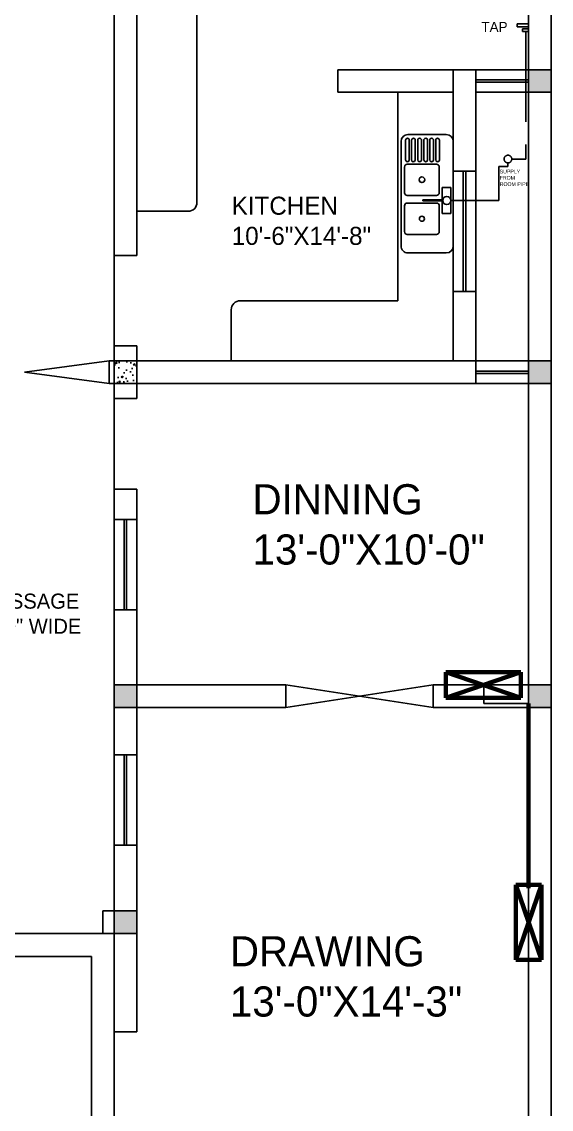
# Model space of a CAD drawing. Header units: inches. Extents: x 15230 to 16216, y 23508 to 24601.
# Drawn here: x 15620.1 to 15830.8, y 23776.1 to 24209.2 of the extents above; entities that cross this region are included whole.
import ezdxf

# ---------------------------------------------------------------- set-up
doc = ezdxf.new("R2010")
doc.units = ezdxf.units.IN
doc.header["$MEASUREMENT"] = 0
doc.linetypes.add('ACAD_ISO02W100', pattern=[15, 12, -3])
doc.linetypes.add('ACAD_ISO04W100', pattern=[30, 24, -3, 0, -3])
for name, color, linetype in [('HOT WATER SUPPLY', 1, 'ACAD_ISO02W100'), ('orange', 20, 'Continuous'), ('SUI GAS LINE', 30, 'ACAD_ISO04W100'), ('supply pipe', 140, 'Continuous'), ('TEXT', 31, 'Continuous'), ('WINDOWS', 210, 'Continuous')]:
    doc.layers.add(name, color=color, linetype=linetype)
doc.styles.get("Standard").update_dxf_attribs({"font": ''})
doc.styles.get('Standard').set_extended_font_data('Bahnschrift')
pattern_1 = [(50, (0, 0), (7.1726018, -0.6275213), [0.75, -8.25]), (355, (0, 0), (-1.3875133, 7.5219213), [0.6, -6.6]), (100.451444, (0.598, -0.052), (5.7850885, 6.8943999), [0.637402, -7.0114211]), (46.1842, (0, 2), (10.6724133, -1.6551928), [1.125, -12.375]), (96.635635, (0.889, 1.862), (9.3466195, 9.741186), [0.9561034, -10.5171376]), (351.184164, (0, 2), (9.3466195, 9.741186), [0.9, -9.9]), (21, (1, 1.5), (5.9690705, -4.0261889), [0.75, -8.25]), (326, (1, 1.5), (2.4331533, 7.2515005), [0.6, -6.6]), (71.451445, (1.4974, 1.1645), (8.4022238, 3.2253115), [0.6374019, -7.0114211]), (37.5, (0, 0), (0.12159855, 3.32893854), [0, -6.52, 0, -6.7, 0, -6.625]), (7.5, (0, 0), (2.63069537, 3.9441171), [0, -3.82, 0, -6.37, 0, -2.525]), (327.5, (-2.23, 0), (5.33822436, -0.22554872), [0, -2.5, 0, -7.8, 0, -10.35]), (317.5, (-3.23, 0), (5.8318617, 1.0010498), [0, -3.25, 0, -5.18, 0, -7.35])]

# ---------------------------------------------------------------- blocks, each defined once
blk = doc.blocks.new('A$C2E9248D4')
for p, q in [((0, 509), (0, 78)), ((78, 587), (1252, 587)), ((886, 560), (594, 560)), ((594, 560), (594, 464)), ((886, 464), (886, 560)), ((1330, 78), (1330, 509)), ((60, 431), (288, 431)), ((62, 390), (282, 390)), ((333, 399), (333, 70)), ((364, 430), (653, 430)), ((594, 464), (886, 464)), ((685, 399), (685, 70)), ((734, 244), (734, 469)), ((746, 469), (746, 244)), ((770, 399), (770, 70)), ((801, 430), (1091, 430)), ((1122, 399), (1122, 70)), ((60, 365), (288, 365)), ((60, 298), (288, 298)), ((62, 324), (282, 324)), ((62, 256), (282, 256)), ((60, 229), (288, 229)), ((60, 160), (288, 160)), ((62, 188), (282, 188)), ((746, 244), (734, 244)), ((60, 93), (288, 93)), ((62, 118), (282, 118)), ((62, 51), (282, 51)), ((364, 39), (653, 39)), ((801, 39), (1091, 39)), ((78, 0), (1252, 0))]:
    blk.add_line(p, q)
for centre, radius in [((741, 514), 45.9), ((507, 235), 31.4), ((946, 235), 28.2)]:
    blk.add_circle(centre, radius)
for centre, radius, start, end in [((78, 509), 78.3, 90, 180), ((1252, 509), 78.3, 0, 90), ((62, 411), 20.9, 90, 270), ((283, 411), 21.2, 269.6823, 75.9038), ((364, 399), 31.3, 90, 180), ((653, 399), 31.3, 0, 90), ((742, 508), 39.2, 259.3674, 275.2446), ((801, 399), 31.3, 90, 180), ((1091, 399), 31.3, 0, 90), ((62, 344), 20.9, 90, 270), ((62, 277), 20.9, 90, 270), ((283, 345), 21.2, 269.6823, 75.9038), ((283, 278), 21.2, 269.6823, 75.9038), ((62, 209), 20.9, 90, 270), ((62, 139), 20.9, 90, 270), ((283, 209), 21.2, 269.6823, 75.9038), ((283, 139), 21.2, 269.6823, 75.9038), ((78, 78), 78.3, 180, 270), ((62, 72), 20.9, 90, 270), ((283, 72), 21.2, 269.6823, 75.9038), ((364, 70), 31.3, 180, 270), ((653, 70), 31.3, 270, 0), ((801, 70), 31.3, 180, 270), ((1091, 70), 31.3, 270, 0), ((1252, 78), 78.3, 270, 0)]:
    blk.add_arc(centre, radius, start, end)

msp = doc.modelspace()

# ---------------------------------------------------------------- hatches: boundary and pattern name
at = {"layer": 'Defpoints'}
h = msp.add_hatch(dxfattribs=at)
h.set_pattern_fill('AR-CONC', color=250)
h.set_pattern_definition(pattern_1)
h.paths.add_polyline_path([(15586.33, 23643.61), (15574.33, 23643.61), (15574.33, 23631.61), (15586.33, 23631.61)])
h.paths.add_polyline_path([(15344.83, 23643.61), (15332.83, 23643.61), (15332.83, 23634.11), (15332.83, 23633.11), (15344.83, 23633.11)])
h.paths.add_polyline_path([(15344.83, 23736.16), (15332.83, 23736.16), (15332.83, 23724.16), (15344.83, 23724.16)])
h.paths.add_polyline_path([(15344.83, 23855.1), (15332.83, 23855.1), (15332.83, 23843.1), (15344.83, 23843.1)])
h.paths.add_polyline_path([(15394.33, 23855.1), (15385.33, 23855.1), (15385.33, 23846.1), (15394.33, 23846.1)])
h.paths.add_polyline_path([(15583.33, 23855.1), (15581.75, 23855.1), (15574.33, 23855.1), (15574.33, 23846.1), (15583.33, 23846.1)])
h.paths.add_polyline_path([(15665.83, 23855.1), (15656.83, 23855.1), (15656.83, 23846.1), (15665.83, 23846.1)])
h.paths.add_polyline_path([(15665.83, 23765.1), (15656.83, 23765.1), (15656.83, 23756.1), (15665.83, 23756.1)])
h.paths.add_polyline_path([(15665.83, 23736.16), (15653.83, 23736.16), (15653.83, 23724.16), (15665.83, 23724.16)])
h.paths.add_polyline_path([(15830.83, 23765.1), (15821.83, 23765.1), (15821.83, 23756.1), (15830.83, 23756.1)])
h.paths.add_polyline_path([(15830.83, 23945.1), (15821.83, 23945.1), (15821.83, 23936.1), (15830.83, 23936.1)])
h.paths.add_polyline_path([(15665.83, 23945.1), (15656.83, 23945.1), (15656.83, 23936.1), (15665.83, 23936.1)])
h.paths.add_polyline_path([(15394.33, 23960.1), (15385.33, 23960.1), (15385.33, 23951.1), (15394.33, 23951.1)])
h.paths.add_polyline_path([(15344.83, 23960.1), (15332.83, 23960.1), (15332.83, 23951.1), (15344.83, 23951.1)])
h.paths.add_polyline_path([(15344.83, 24043.89), (15332.83, 24043.89), (15332.83, 24031.89), (15344.83, 24031.89)])
h.paths.add_polyline_path([(15583.33, 24089.08), (15574.33, 24089.09), (15574.33, 24080.1), (15583.33, 24080.1)])
h.paths.add_polyline_path([(15830.83, 24190.1), (15821.83, 24190.1), (15821.83, 24181.1), (15830.83, 24181.1)])
h.paths.add_polyline_path([(15830.83, 24074.1), (15821.83, 24074.1), (15821.83, 24065.1), (15830.83, 24065.1)])
h.paths.add_polyline_path([(15830.83, 24259.1), (15821.83, 24259.1), (15821.83, 24250.1), (15830.83, 24250.1)])
h.paths.add_polyline_path([(15689.83, 24259.1), (15677.83, 24259.1), (15677.83, 24250.1), (15689.83, 24250.1)])
h.paths.add_polyline_path([(15583.33, 24254.1), (15574.33, 24254.1), (15574.33, 24245.1), (15583.33, 24245.1)])
h.paths.add_polyline_path([(15586.33, 24310.1), (15574.33, 24310.1), (15574.33, 24301.1), (15586.33, 24301.1)])
h.paths.add_polyline_path([(15394.33, 24254.1), (15385.33, 24254.1), (15385.33, 24245.1), (15394.33, 24245.1)])
h.paths.add_polyline_path([(15394.33, 24395.1), (15385.33, 24395.1), (15385.33, 24386.1), (15385.33, 24385.1), (15394.33, 24385.1), (15394.33, 24386.1)])
h.paths.add_polyline_path([(15394.33, 24476.1), (15385.33, 24476.1), (15385.33, 24467.1), (15394.33, 24467.1)])
at = {"layer": 'orange'}
h = msp.add_hatch(dxfattribs=at)
h.set_pattern_fill('AR-CONC', color=250)
h.set_pattern_definition(pattern_1)
h.paths.add_polyline_path([(15665.83, 24074.1), (15656.83, 24074.1), (15656.83, 24065.1), (15665.83, 24065.1)])

# ---------------------------------------------------------------- linework, layer by layer
for p, q in [((15821.83, 24337.1), (15821.83, 24101.1)), ((15830.83, 24337.1), (15830.83, 24101.1)), ((15656.83, 23970.58), (15656.83, 24259.02)), ((15665.83, 24116.1), (15665.83, 24250.1)), ((15830.83, 24190.1), (15830.83, 24199.1)), ((15745.83, 24190.1), (15821.83, 24190.1)), ((15800.83, 24074.1), (15800.83, 24190.1)), ((15821.83, 24190.1), (15830.83, 24190.1)), ((15745.83, 24181.1), (15791.83, 24181.1)), ((15791.83, 24074.1), (15791.83, 24181.1)), ((15800.83, 24181.1), (15821.83, 24181.1)), ((15656.83, 24116.1), (15665.83, 24116.1)), ((15821.83, 24101.1), (15821.83, 23810.1)), ((15830.83, 24101.1), (15830.83, 23810.1)), ((15656.83, 24074.1), (15656.83, 24080.1)), ((15656.83, 24080.1), (15665.83, 24080.1)), ((15665.83, 24080.1), (15665.83, 24074.1)), ((15665.83, 24074.1), (15656.83, 24074.1)), ((15656.83, 24065.1), (15656.83, 24074.1)), ((15665.83, 24074.1), (15821.83, 24074.1)), ((15665.83, 24074.1), (15665.83, 24065.1)), ((15821.83, 24074.1), (15830.83, 24074.1)), ((15830.83, 24074.1), (15830.83, 24065.1)), ((15665.83, 24065.1), (15656.83, 24065.1)), ((15656.83, 24059.1), (15656.83, 24065.1)), ((15665.83, 24065.1), (15821.83, 24065.1)), ((15665.83, 24065.1), (15665.83, 24059.1)), ((15830.83, 24065.1), (15821.83, 24065.1)), ((15665.83, 24059.1), (15656.83, 24059.1)), ((15665.83, 24023.1), (15656.83, 24023.1)), ((15665.83, 23945.1), (15665.83, 24023.1)), ((15656.83, 23936.1), (15656.83, 23970.58)), ((15665.83, 23945.1), (15725.16, 23945.1)), ((15783.78, 23945.1), (15821.83, 23945.1)), ((15821.83, 23945.1), (15830.83, 23945.1)), ((15830.83, 23945.1), (15830.83, 23936.1)), ((15656.83, 23765.1), (15656.83, 23936.1)), ((15665.83, 23936.1), (15725.16, 23936.1)), ((15665.83, 23806.94), (15665.83, 23936.1)), ((15783.78, 23936.1), (15821.83, 23936.1)), ((15830.83, 23936.1), (15821.83, 23936.1)), ((15574.33, 23846.1), (15656.83, 23846.1)), ((15656.83, 23846.1), (15656.83, 23756.1)), ((15538.33, 23837.1), (15647.83, 23836.93)), ((15647.83, 23756.1), (15647.83, 23836.93)), ((15656.83, 23837.08), (15656.99, 23837.08)), ((15821.83, 23810.1), (15821.83, 23765.1)), ((15830.83, 23810.1), (15830.83, 23765.1)), ((15656.83, 23806.94), (15665.83, 23806.94))]:
    msp.add_line(p, q)
at = {"lineweight": 211, "ltscale": 3}
for p, q in [((15818.73, 23950.13), (15788.86, 23950.13)), ((15788.86, 23950.13), (15788.86, 23939.9)), ((15788.86, 23939.9), (15818.73, 23950.13)), ((15818.73, 23950.13), (15788.86, 23950.13)), ((15788.86, 23950.13), (15818.73, 23939.9)), ((15818.73, 23939.9), (15818.73, 23950.13)), ((15788.86, 23939.9), (15818.73, 23939.9)), ((15826.95, 23865.53), (15816.72, 23865.53)), ((15816.72, 23865.53), (15826.95, 23835.66)), ((15826.95, 23865.53), (15816.72, 23835.66)), ((15816.72, 23865.53), (15816.72, 23835.66)), ((15826.95, 23835.66), (15826.95, 23865.53)), ((15826.95, 23835.66), (15826.95, 23865.53)), ((15816.72, 23835.66), (15826.95, 23835.66))]:
    msp.add_line(p, q, dxfattribs=at)
at = {"layer": 'Defpoints'}
for p, q in [((15689.83, 24137.29), (15689.83, 24250.1)), ((15817.21, 24207.12), (15817.21, 24208.41)), ((15817.21, 24208.41), (15821.83, 24208.41)), ((15821.83, 24204.9), (15821.83, 24208.9)), ((15821.83, 24207.12), (15817.21, 24207.12)), ((15819.36, 24205.34), (15819.36, 24206.34)), ((15819.36, 24206.34), (15821.83, 24206.34)), ((15821.83, 24205.34), (15819.36, 24205.34)), ((15821.83, 24190.1), (15821.83, 24202.91)), ((15745.83, 24181.1), (15745.83, 24190.1)), ((15745.83, 24181.1), (15769.83, 24181.1)), ((15769.83, 24181.1), (15769.83, 24098.1)), ((15821.83, 24181.1), (15830.83, 24181.1)), ((15665.83, 24116.1), (15665.83, 24133.69)), ((15665.83, 24133.69), (15686.23, 24133.69)), ((15707.08, 24098.1), (15769.83, 24098.1)), ((15703.48, 24074.1), (15703.48, 24094.5)), ((15769.83, 24074.1), (15703.48, 24074.1)), ((15665.83, 23945.1), (15656.83, 23945.1)), ((15665.83, 23936.1), (15665.83, 23945.1)), ((15665.83, 23936.1), (15656.83, 23936.1)), ((15656.83, 23855.1), (15652.4, 23855.1)), ((15652.4, 23855.1), (15652.4, 23846.1)), ((15665.83, 23855.1), (15656.83, 23855.1)), ((15665.83, 23846.1), (15665.83, 23855.1)), ((15656.83, 23846.1), (15665.83, 23846.1))]:
    msp.add_line(p, q, dxfattribs=at)
for centre, start, end in [((15686.23, 24137.29), 270, 0), ((15707.08, 24094.5), 90, 180)]:
    msp.add_arc(centre, 3.6, start, end, dxfattribs=at)
at = {"layer": 'HOT WATER SUPPLY', "ltscale": 3}
for p, q in [((15821.83, 24205.34), (15820.66, 24205.34)), ((15820.66, 24205.34), (15820.66, 24154.5)), ((15813.6, 24152.97), (15813.6, 24151.57)), ((15815.13, 24154.5), (15818.45, 24154.5)), ((15818.45, 24154.5), (15820.66, 24154.5)), ((15813.6, 24151.57), (15810.03, 24151.57)), ((15810.03, 24138), (15810.03, 24151.57)), ((15790.86, 24138), (15810.03, 24138)), ((15804.03, 23945.1), (15804.03, 23937.74)), ((15804.03, 23937.74), (15821.83, 23937.74))]:
    msp.add_line(p, q, dxfattribs=at)
at = {"layer": 'HOT WATER SUPPLY', "lineweight": 211, "ltscale": 3}
msp.add_line((15821.83, 23937.74), (15821.83, 23936.1), dxfattribs=at)
at = {"layer": 'HOT WATER SUPPLY', "ltscale": 3}
msp.add_circle((15813.6, 24154.5), 1.53, dxfattribs=at)
at = {"layer": 'orange'}
for p, q in [((15621.23, 24069.6), (15654.83, 24074.1)), ((15656.83, 24074.1), (15654.83, 24074.1)), ((15654.83, 24074.1), (15654.83, 24065.1)), ((15621.23, 24069.6), (15654.83, 24065.1)), ((15656.83, 24065.1), (15654.83, 24065.1)), ((15725.16, 23945.1), (15783.78, 23936.1)), ((15725.16, 23945.1), (15725.16, 23936.1)), ((15725.16, 23936.1), (15783.78, 23945.1)), ((15783.78, 23936.1), (15783.78, 23945.1))]:
    msp.add_line(p, q, dxfattribs=at)
at = {"layer": 'SUI GAS LINE', "ltscale": 3}
msp.add_line((15821.83, 23850.6), (15821.83, 24476.1), dxfattribs=at)
at = {"layer": 'SUI GAS LINE', "lineweight": 211, "ltscale": 3}
msp.add_line((15821.83, 23936.1), (15821.83, 23850.6), dxfattribs=at)
at = {"layer": 'supply pipe'}
for p, q in [((15821.83, 24190.1), (15821.83, 24486.65)), ((15791.83, 24143.18), (15791.83, 24190.1)), ((15791.83, 24190.1), (15821.83, 24190.1))]:
    msp.add_line(p, q, dxfattribs=at)
at = {"layer": 'WINDOWS'}
for p, q in [((15800.83, 24181.1), (15800.83, 24190.1)), ((15800.83, 24190.1), (15821.83, 24190.1)), ((15821.83, 24190.1), (15821.83, 24181.1)), ((15800.83, 24186.1), (15821.83, 24186.1)), ((15821.83, 24185.1), (15800.83, 24185.1)), ((15821.83, 24181.1), (15800.83, 24181.1)), ((15791.83, 24101.73), (15791.83, 24149.73)), ((15791.83, 24149.73), (15800.83, 24149.73)), ((15795.83, 24101.73), (15795.83, 24149.73)), ((15796.83, 24149.73), (15796.83, 24101.73)), ((15800.83, 24149.73), (15800.83, 24101.73)), ((15800.83, 24101.73), (15791.83, 24101.73)), ((15800.83, 24074.1), (15800.83, 24065.1)), ((15821.83, 24074.1), (15800.83, 24074.1)), ((15821.83, 24065.1), (15821.83, 24074.1)), ((15821.83, 24070.1), (15800.83, 24070.1)), ((15800.83, 24069.1), (15821.83, 24069.1)), ((15800.83, 24065.1), (15821.83, 24065.1)), ((15656.83, 24011.02), (15665.83, 24011.02)), ((15656.83, 23975.02), (15656.83, 24011.02)), ((15660.83, 23975.02), (15660.83, 24011.02)), ((15661.83, 24011.02), (15661.83, 23975.02)), ((15665.83, 24011.02), (15665.83, 23975.02)), ((15665.83, 23975.02), (15656.83, 23975.02)), ((15656.83, 23881.22), (15656.83, 23917.22)), ((15656.83, 23917.22), (15665.83, 23917.22)), ((15660.83, 23881.22), (15660.83, 23917.22)), ((15661.83, 23917.22), (15661.83, 23881.22)), ((15665.83, 23917.22), (15665.83, 23881.22)), ((15665.83, 23881.22), (15656.83, 23881.22))]:
    msp.add_line(p, q, dxfattribs=at)

# ---------------------------------------------------------------- block references
at = {"xscale": 0.03540855329006872, "yscale": 0.03540855329006872, "zscale": 0.03540855329006872, "rotation": 270}
msp.add_blockref('A$C2E9248D4', (15771.05, 24164.23), dxfattribs=at)

# ---------------------------------------------------------------- texts
at = {"layer": 'HOT WATER SUPPLY', "ltscale": 3, "insert": (15810.31, 24150.29), "char_height": 1.5, "attachment_point": 1}
msp.add_mtext_dynamic_manual_height_columns('SUPPLY FROM ROOM PIPE', width=11.4802, gutter_width=1, heights=[0], dxfattribs=at)
at = {"layer": 'TEXT', "attachment_point": 1}
for s, width, insert, char_height in [('TAP', 23.2818, (15803.04, 24209.11), 4), ('{\\H2x;KITCHEN\\P10\'-6"X14\'-8"}', 1073.5714, (15703.66, 24139.52), 3.6), ('{\\H2x;DINNING\\P13\'-0"X10\'-0"}', 1073.5714, (15711.93, 24025.03), 6), ('PASSAGE \\P5\'-0" WIDE', 1073.5714, (15604.65, 23981.46), 6), ('{\\H2x;DRAWING\\P13\'-0"X14\'-3"}', 1073.5714, (15702.93, 23845.03), 6)]:
    msp.add_mtext_dynamic_manual_height_columns(s, width=width, gutter_width=1, heights=[0], dxfattribs=dict(at, insert=insert, char_height=char_height))

doc.saveas('drawing.dxf')
